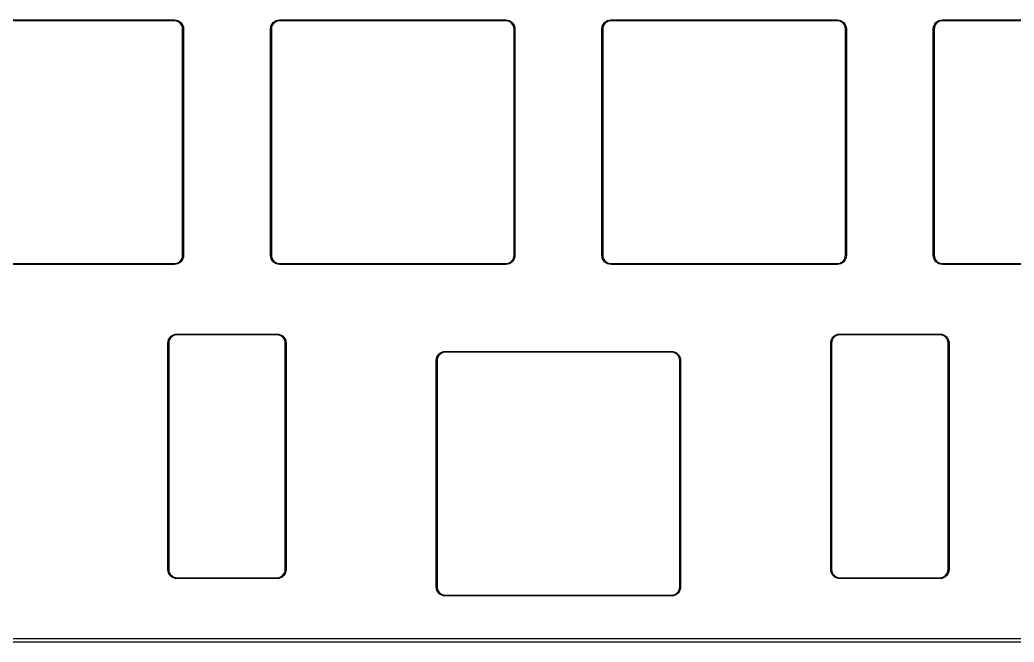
# Model space of a CAD drawing. Extents: x 13 to 256, y -97 to -9.
# Drawn here: x 72.2 to 129.4, y -91.4 to -55.7 of the extents above; entities that cross this region are included whole.
import ezdxf

# ---------------------------------------------------------------- set-up
doc = ezdxf.new("R2010")
doc.units = 0
doc.layers.add('BLACK', color=7, linetype='CONTINUOUS')

msp = doc.modelspace()

# ---------------------------------------------------------------- linework, layer by layer
at = {"layer": 'BLACK', "linetype": 'CONTINUOUS'}
for p, q in [((68.1066, -55.6773), (81.109, -55.6773)), ((81.1066, -55.7273), (68.1079, -55.7273)), ((81.2, -55.7365), (81.1066, -55.7273)), ((81.109, -55.6773), (81.1102, -55.6774)), ((81.1102, -55.6774), (81.1102, -55.6774)), ((81.1102, -55.6774), (81.2074, -55.6869)), ((81.2888, -55.7633), (81.2, -55.7365)), ((81.2074, -55.6869), (81.2077, -55.687)), ((81.2077, -55.687), (81.2099, -55.6875)), ((81.2099, -55.6875), (81.2121, -55.6879)), ((81.2121, -55.6879), (81.3056, -55.7161)), ((81.3706, -55.8068), (81.2888, -55.7633)), ((81.3056, -55.7161), (81.3059, -55.7162)), ((81.3059, -55.7162), (81.308, -55.7171)), ((81.308, -55.7171), (81.3101, -55.718)), ((81.3101, -55.718), (81.3962, -55.7638)), ((81.4424, -55.8653), (81.3706, -55.8068)), ((81.3962, -55.7638), (81.3965, -55.7639)), ((81.3965, -55.7639), (81.3984, -55.7652)), ((81.3984, -55.7652), (81.4003, -55.7665)), ((81.4003, -55.7665), (81.4759, -55.8281)), ((81.5015, -55.9368), (81.4424, -55.8653)), ((81.4759, -55.8281), (81.4762, -55.8284)), ((81.4762, -55.8284), (81.4778, -55.83)), ((81.4778, -55.83), (81.4794, -55.8316)), ((81.4794, -55.8316), (81.5416, -55.9068)), ((81.5456, -56.0183), (81.5015, -55.9368)), ((81.5416, -55.9068), (81.5418, -55.907)), ((81.5418, -55.907), (81.5431, -55.909)), ((81.5431, -55.909), (81.5443, -55.9108)), ((81.5443, -55.9108), (81.5907, -55.9967)), ((81.5907, -55.9967), (81.5909, -55.997)), ((81.5909, -55.997), (81.5917, -55.9991)), ((81.5917, -55.9991), (81.5926, -56.0011)), ((81.5926, -56.0011), (81.6215, -56.0944)), ((86.6705, -56.0042), (86.6714, -56.0021)), ((86.6714, -56.0021), (86.6723, -56)), ((86.6723, -56), (86.7181, -55.9139)), ((86.7611, -55.9395), (86.7176, -56.0213)), ((86.7181, -55.9139), (86.7182, -55.9136)), ((86.7182, -55.9136), (86.7195, -55.9117)), ((86.7195, -55.9117), (86.7208, -55.9098)), ((86.7208, -55.9098), (86.7824, -55.8342)), ((86.8196, -55.8677), (86.7611, -55.9395)), ((86.7824, -55.8342), (86.7827, -55.8339)), ((86.7827, -55.8339), (86.7843, -55.8323)), ((86.7843, -55.8323), (86.7859, -55.8307)), ((86.7859, -55.8307), (86.8611, -55.7685)), ((86.8911, -55.8086), (86.8196, -55.8677)), ((86.8611, -55.7685), (86.8613, -55.7683)), ((86.8613, -55.7683), (86.8633, -55.767)), ((86.8633, -55.767), (86.8651, -55.7658)), ((86.8651, -55.7658), (86.951, -55.7194)), ((86.9726, -55.7645), (86.8911, -55.8086)), ((86.951, -55.7194), (86.9513, -55.7192)), ((86.9513, -55.7192), (86.9534, -55.7184)), ((86.9534, -55.7184), (86.9554, -55.7175)), ((86.9554, -55.7175), (87.0487, -55.6886)), ((87.0611, -55.7371), (86.9726, -55.7645)), ((87.0487, -55.6886), (87.049, -55.6885)), ((87.049, -55.6885), (87.0512, -55.6881)), ((87.0512, -55.6881), (87.0534, -55.6876)), ((87.0534, -55.6876), (87.1505, -55.6774)), ((87.1545, -55.7273), (87.0611, -55.7371)), ((87.1505, -55.6774), (87.1508, -55.6774)), ((87.1508, -55.6774), (87.1519, -55.6774)), ((87.1519, -55.6774), (87.153, -55.6773)), ((87.153, -55.6773), (87.1553, -55.6773)), ((87.1567, -55.7273), (87.1545, -55.7273)), ((87.1553, -55.6773), (87.1554, -55.6773)), ((87.1554, -55.6773), (100.158, -55.6773)), ((100.155, -55.7273), (87.1567, -55.7273)), ((100.249, -55.7365), (100.155, -55.7273)), ((100.158, -55.6773), (100.159, -55.6774)), ((100.159, -55.6774), (100.159, -55.6774)), ((100.159, -55.6774), (100.256, -55.6869)), ((100.338, -55.7633), (100.249, -55.7365)), ((100.256, -55.6869), (100.257, -55.687)), ((100.257, -55.687), (100.259, -55.6875)), ((100.259, -55.6875), (100.261, -55.6879)), ((100.261, -55.6879), (100.354, -55.7161)), ((100.419, -55.8068), (100.338, -55.7633)), ((100.354, -55.7161), (100.355, -55.7162)), ((100.355, -55.7162), (100.357, -55.7171)), ((100.357, -55.7171), (100.359, -55.718)), ((100.359, -55.718), (100.445, -55.7638)), ((100.491, -55.8653), (100.419, -55.8068)), ((100.445, -55.7638), (100.445, -55.7639)), ((100.445, -55.7639), (100.447, -55.7652)), ((100.447, -55.7652), (100.449, -55.7665)), ((100.449, -55.7665), (100.525, -55.8281)), ((100.55, -55.9368), (100.491, -55.8653)), ((100.525, -55.8281), (100.525, -55.8284)), ((100.525, -55.8284), (100.527, -55.83)), ((100.527, -55.83), (100.528, -55.8316)), ((100.528, -55.8316), (100.59, -55.9068)), ((100.594, -56.0183), (100.55, -55.9368)), ((100.59, -55.9068), (100.591, -55.907)), ((100.591, -55.907), (100.592, -55.909)), ((100.592, -55.909), (100.593, -55.9108)), ((100.593, -55.9108), (100.64, -55.9967)), ((100.64, -55.9967), (100.64, -55.997)), ((100.64, -55.997), (100.641, -55.9991)), ((100.641, -55.9991), (100.641, -56.0011)), ((100.641, -56.0011), (100.67, -56.0944)), ((105.719, -56.0042), (105.72, -56.0021)), ((105.72, -56.0021), (105.721, -56)), ((105.721, -56), (105.767, -55.9139)), ((105.81, -55.9395), (105.766, -56.0213)), ((105.767, -55.9136), (105.768, -55.9117)), ((105.767, -55.9139), (105.767, -55.9136)), ((105.768, -55.9117), (105.77, -55.9098)), ((105.77, -55.9098), (105.831, -55.8342)), ((105.868, -55.8677), (105.81, -55.9395)), ((105.831, -55.8339), (105.833, -55.8323)), ((105.831, -55.8342), (105.831, -55.8339)), ((105.833, -55.8323), (105.835, -55.8307)), ((105.835, -55.8307), (105.91, -55.7685)), ((105.94, -55.8086), (105.868, -55.8677)), ((105.91, -55.7683), (105.912, -55.767)), ((105.91, -55.7685), (105.91, -55.7683)), ((105.912, -55.767), (105.914, -55.7658)), ((105.914, -55.7658), (106, -55.7194)), ((106.021, -55.7645), (105.94, -55.8086)), ((106, -55.7192), (106.002, -55.7184)), ((106, -55.7194), (106, -55.7192)), ((106.002, -55.7184), (106.004, -55.7175)), ((106.004, -55.7175), (106.097, -55.6886)), ((106.11, -55.7371), (106.021, -55.7645)), ((106.097, -55.6886), (106.098, -55.6885)), ((106.098, -55.6885), (106.1, -55.6881)), ((106.1, -55.6881), (106.102, -55.6876)), ((106.102, -55.6876), (106.199, -55.6774)), ((106.203, -55.7273), (106.11, -55.7371)), ((106.199, -55.6774), (106.2, -55.6774)), ((106.2, -55.6774), (106.201, -55.6774)), ((106.201, -55.6774), (106.202, -55.6773)), ((106.202, -55.6773), (106.204, -55.6773)), ((106.205, -55.7273), (106.203, -55.7273)), ((106.204, -55.6773), (106.204, -55.6773)), ((106.204, -55.6773), (119.207, -55.6773)), ((119.204, -55.7273), (106.205, -55.7273)), ((119.298, -55.7365), (119.204, -55.7273)), ((119.207, -55.6773), (119.208, -55.6774)), ((119.208, -55.6774), (119.208, -55.6774)), ((119.208, -55.6774), (119.305, -55.6869)), ((119.386, -55.7633), (119.298, -55.7365)), ((119.305, -55.6869), (119.305, -55.687)), ((119.305, -55.687), (119.308, -55.6875)), ((119.308, -55.6875), (119.31, -55.6879)), ((119.31, -55.6879), (119.403, -55.7161)), ((119.468, -55.8068), (119.386, -55.7633)), ((119.403, -55.7161), (119.403, -55.7162)), ((119.403, -55.7162), (119.406, -55.7171)), ((119.406, -55.7171), (119.408, -55.718)), ((119.408, -55.718), (119.494, -55.7638)), ((119.54, -55.8653), (119.468, -55.8068)), ((119.494, -55.7638), (119.494, -55.7639)), ((119.494, -55.7639), (119.496, -55.7652)), ((119.496, -55.7652), (119.498, -55.7665)), ((119.498, -55.7665), (119.574, -55.8281)), ((119.599, -55.9368), (119.54, -55.8653)), ((119.574, -55.8281), (119.574, -55.8284)), ((119.574, -55.8284), (119.575, -55.83)), ((119.575, -55.83), (119.577, -55.8316)), ((119.577, -55.8316), (119.639, -55.9068)), ((119.643, -56.0183), (119.599, -55.9368)), ((119.639, -55.9068), (119.639, -55.907)), ((119.639, -55.907), (119.641, -55.909)), ((119.641, -55.909), (119.642, -55.9108)), ((119.642, -55.9108), (119.688, -55.9967)), ((119.688, -55.9967), (119.688, -55.997)), ((119.688, -55.997), (119.689, -55.9991)), ((119.689, -55.9991), (119.69, -56.0011)), ((119.69, -56.0011), (119.719, -56.0944)), ((124.768, -56.0042), (124.769, -56.0021)), ((124.769, -56.0021), (124.77, -56)), ((124.77, -56), (124.816, -55.9139)), ((124.859, -55.9395), (124.815, -56.0213)), ((124.816, -55.9136), (124.817, -55.9117)), ((124.816, -55.9139), (124.816, -55.9136)), ((124.817, -55.9117), (124.818, -55.9098)), ((124.818, -55.9098), (124.88, -55.8342)), ((124.917, -55.8677), (124.859, -55.9395)), ((124.88, -55.8339), (124.882, -55.8323)), ((124.88, -55.8342), (124.88, -55.8339)), ((124.882, -55.8323), (124.883, -55.8307)), ((124.883, -55.8307), (124.959, -55.7685)), ((124.989, -55.8086), (124.917, -55.8677)), ((124.959, -55.7683), (124.961, -55.767)), ((124.959, -55.7685), (124.959, -55.7683)), ((124.961, -55.767), (124.963, -55.7658)), ((124.963, -55.7658), (125.049, -55.7194)), ((125.07, -55.7645), (124.989, -55.8086)), ((125.049, -55.7192), (125.051, -55.7184)), ((125.049, -55.7194), (125.049, -55.7192)), ((125.051, -55.7184), (125.053, -55.7175)), ((125.053, -55.7175), (125.146, -55.6886)), ((125.159, -55.7371), (125.07, -55.7645)), ((125.146, -55.6886), (125.147, -55.6885)), ((125.147, -55.6885), (125.149, -55.6881)), ((125.149, -55.6881), (125.151, -55.6876)), ((125.151, -55.6876), (125.248, -55.6774)), ((125.252, -55.7273), (125.159, -55.7371)), ((125.248, -55.6774), (125.248, -55.6774)), ((125.248, -55.6774), (125.25, -55.6774)), ((125.25, -55.6774), (125.251, -55.6773)), ((125.251, -55.6773), (125.253, -55.6773)), ((125.254, -55.7273), (125.252, -55.7273)), ((125.253, -55.6773), (125.253, -55.6773)), ((125.253, -55.6773), (138.255, -55.6773)), ((138.253, -55.7273), (125.254, -55.7273)), ((81.573, -56.1068), (81.5456, -56.0183)), ((81.5828, -56.2002), (81.573, -56.1068)), ((81.5828, -56.2024), (81.5828, -56.2002)), ((81.5828, -69.2011), (81.5828, -56.2024)), ((81.5828, -56.2024), (81.5828, -56.2024)), ((81.6215, -56.0944), (81.6216, -56.0947)), ((81.6216, -56.0947), (81.622, -56.0969)), ((81.622, -56.0969), (81.6225, -56.0991)), ((81.6225, -56.0991), (81.6327, -56.1962)), ((81.6327, -56.1962), (81.6327, -56.1965)), ((81.6327, -56.1965), (81.6327, -56.1976)), ((81.6327, -56.1976), (81.6328, -56.1987)), ((81.6328, -56.1987), (81.6328, -56.201)), ((81.6328, -56.201), (81.6328, -56.2011)), ((81.6328, -56.2011), (81.6328, -69.2035)), ((86.6316, -56.2011), (86.6317, -56.1999)), ((86.6316, -69.202), (86.6316, -56.2011)), ((86.6317, -56.1999), (86.6412, -56.1027)), ((86.6317, -56.1999), (86.6317, -56.1999)), ((86.6412, -56.1027), (86.6413, -56.1024)), ((86.6413, -56.1024), (86.6418, -56.1001)), ((86.6418, -56.1001), (86.6422, -56.098)), ((86.6422, -56.098), (86.6704, -56.0045)), ((86.6704, -56.0045), (86.6705, -56.0042)), ((86.6908, -56.1101), (86.6816, -56.2035)), ((86.6816, -56.2035), (86.6816, -69.2022)), ((86.7176, -56.0213), (86.6908, -56.1101)), ((100.622, -56.1068), (100.594, -56.0183)), ((100.632, -56.2002), (100.622, -56.1068)), ((100.632, -56.2024), (100.632, -56.2002)), ((100.632, -69.2011), (100.632, -56.2024)), ((100.632, -56.2024), (100.632, -56.2024)), ((100.67, -56.0944), (100.67, -56.0947)), ((100.67, -56.0947), (100.671, -56.0969)), ((100.671, -56.0969), (100.671, -56.0991)), ((100.671, -56.0991), (100.681, -56.1962)), ((100.681, -56.1962), (100.681, -56.1965)), ((100.681, -56.1965), (100.681, -56.1976)), ((100.681, -56.1976), (100.682, -56.1987)), ((100.682, -56.1987), (100.682, -56.201)), ((100.682, -56.201), (100.682, -56.2011)), ((100.682, -56.2011), (100.682, -69.2035)), ((105.68, -56.2011), (105.681, -56.1999)), ((105.68, -69.202), (105.68, -56.2011)), ((105.681, -56.1999), (105.69, -56.1027)), ((105.681, -56.1999), (105.681, -56.1999)), ((105.69, -56.1024), (105.691, -56.1001)), ((105.69, -56.1027), (105.69, -56.1024)), ((105.691, -56.098), (105.719, -56.0045)), ((105.691, -56.1001), (105.691, -56.098)), ((105.719, -56.0045), (105.719, -56.0042)), ((105.74, -56.1101), (105.73, -56.2035)), ((105.73, -56.2035), (105.73, -69.2022)), ((105.766, -56.0213), (105.74, -56.1101)), ((119.671, -56.1068), (119.643, -56.0183)), ((119.68, -56.2002), (119.671, -56.1068)), ((119.68, -56.2024), (119.68, -56.2002)), ((119.68, -69.2011), (119.68, -56.2024)), ((119.68, -56.2024), (119.68, -56.2024)), ((119.719, -56.0944), (119.719, -56.0947)), ((119.719, -56.0947), (119.72, -56.0969)), ((119.72, -56.0969), (119.72, -56.0991)), ((119.72, -56.0991), (119.73, -56.1962)), ((119.73, -56.1962), (119.73, -56.1965)), ((119.73, -56.1965), (119.73, -56.1976)), ((119.73, -56.1976), (119.73, -56.1987)), ((119.73, -56.1987), (119.73, -56.201)), ((119.73, -56.201), (119.73, -56.2011)), ((119.73, -56.2011), (119.73, -69.2035)), ((124.729, -56.1999), (124.739, -56.1027)), ((124.729, -56.2011), (124.729, -56.1999)), ((124.729, -56.1999), (124.729, -56.1999)), ((124.729, -69.202), (124.729, -56.2011)), ((124.739, -56.1001), (124.74, -56.098)), ((124.739, -56.1024), (124.739, -56.1001)), ((124.739, -56.1027), (124.739, -56.1024)), ((124.74, -56.098), (124.768, -56.0045)), ((124.768, -56.0045), (124.768, -56.0042)), ((124.788, -56.1101), (124.779, -56.2035)), ((124.779, -56.2035), (124.779, -69.2022)), ((124.815, -56.0213), (124.788, -56.1101)), ((68.109, -69.6773), (81.1077, -69.6773)), ((81.1077, -69.6773), (81.1099, -69.6773)), ((81.1099, -69.6773), (81.2033, -69.6675)), ((81.211, -69.717), (81.1139, -69.7272)), ((81.2033, -69.6675), (81.2918, -69.6401)), ((81.2132, -69.7165), (81.211, -69.717)), ((81.2154, -69.7161), (81.2132, -69.7165)), ((81.2157, -69.716), (81.2154, -69.7161)), ((81.309, -69.6871), (81.2157, -69.716)), ((81.2918, -69.6401), (81.3733, -69.596)), ((81.311, -69.6862), (81.309, -69.6871)), ((81.3131, -69.6854), (81.311, -69.6862)), ((81.3134, -69.6852), (81.3131, -69.6854)), ((81.3993, -69.6388), (81.3134, -69.6852)), ((81.3733, -69.596), (81.4448, -69.5369)), ((81.4012, -69.6376), (81.3993, -69.6388)), ((81.4031, -69.6363), (81.4012, -69.6376)), ((81.4033, -69.6361), (81.4031, -69.6363)), ((81.4785, -69.5739), (81.4033, -69.6361)), ((81.4448, -69.5369), (81.5033, -69.4651)), ((81.4801, -69.5723), (81.4785, -69.5739)), ((81.4817, -69.5707), (81.4801, -69.5723)), ((81.482, -69.5704), (81.4817, -69.5707)), ((81.5436, -69.4948), (81.482, -69.5704)), ((81.482, -69.5704), (81.482, -69.5704)), ((81.482, -69.5704), (81.482, -69.5704)), ((81.5033, -69.4651), (81.5468, -69.3833)), ((81.5449, -69.4929), (81.5436, -69.4948)), ((81.5462, -69.491), (81.5449, -69.4929)), ((81.5463, -69.4907), (81.5462, -69.491)), ((81.5921, -69.4046), (81.5463, -69.4907)), ((81.5468, -69.3833), (81.5736, -69.2945)), ((81.5736, -69.2945), (81.5828, -69.2011)), ((81.593, -69.4025), (81.5921, -69.4046)), ((81.5939, -69.4004), (81.593, -69.4025)), ((81.594, -69.4001), (81.5939, -69.4004)), ((81.6222, -69.3066), (81.594, -69.4001)), ((81.6226, -69.3044), (81.6222, -69.3066)), ((81.6231, -69.3022), (81.6226, -69.3044)), ((81.6232, -69.3019), (81.6231, -69.3022)), ((81.6327, -69.2047), (81.6232, -69.3019)), ((81.6328, -69.2035), (81.6327, -69.2047)), ((81.6327, -69.2047), (81.6327, -69.2047)), ((86.6316, -69.2024), (86.6316, -69.202)), ((86.6316, -69.2027), (86.6316, -69.2024)), ((86.6316, -69.2035), (86.6316, -69.2027)), ((86.6316, -69.2059), (86.6316, -69.2035)), ((86.6316, -69.2035), (86.6316, -69.2035)), ((86.6317, -69.207), (86.6316, -69.2059)), ((86.6317, -69.2081), (86.6317, -69.207)), ((86.6317, -69.2084), (86.6317, -69.2081)), ((86.6419, -69.3055), (86.6317, -69.2084)), ((86.6424, -69.3077), (86.6419, -69.3055)), ((86.6428, -69.3099), (86.6424, -69.3077)), ((86.6429, -69.3102), (86.6428, -69.3099)), ((86.6718, -69.4035), (86.6429, -69.3102)), ((86.6727, -69.4055), (86.6718, -69.4035)), ((86.6735, -69.4076), (86.6727, -69.4055)), ((86.6737, -69.4079), (86.6735, -69.4076)), ((86.7201, -69.4938), (86.6737, -69.4079)), ((86.6816, -69.2022), (86.6816, -69.2044)), ((86.6816, -69.2044), (86.6914, -69.2978)), ((86.6914, -69.2978), (86.7188, -69.3863)), ((86.7188, -69.3863), (86.7629, -69.4678)), ((86.7213, -69.4957), (86.7201, -69.4938)), ((86.7226, -69.4976), (86.7213, -69.4957)), ((86.7228, -69.4978), (86.7226, -69.4976)), ((86.785, -69.573), (86.7228, -69.4978)), ((86.7629, -69.4678), (86.822, -69.5393)), ((86.7866, -69.5746), (86.785, -69.573)), ((86.7882, -69.5762), (86.7866, -69.5746)), ((86.7885, -69.5765), (86.7882, -69.5762)), ((86.8641, -69.6381), (86.7885, -69.5765)), ((86.7885, -69.5765), (86.7885, -69.5765)), ((86.7885, -69.5765), (86.7885, -69.5765)), ((86.822, -69.5393), (86.8938, -69.5978)), ((86.866, -69.6394), (86.8641, -69.6381)), ((86.8679, -69.6407), (86.866, -69.6394)), ((86.8682, -69.6408), (86.8679, -69.6407)), ((86.9543, -69.6866), (86.8682, -69.6408)), ((86.8938, -69.5978), (86.9756, -69.6413)), ((86.9564, -69.6875), (86.9543, -69.6866)), ((86.9585, -69.6884), (86.9564, -69.6875)), ((86.9588, -69.6885), (86.9585, -69.6884)), ((87.0523, -69.7167), (86.9588, -69.6885)), ((86.9756, -69.6413), (87.0644, -69.6681)), ((87.0545, -69.7171), (87.0523, -69.7167)), ((87.0567, -69.7176), (87.0545, -69.7171)), ((87.057, -69.7177), (87.0567, -69.7176)), ((87.1542, -69.7272), (87.057, -69.7177)), ((87.057, -69.7177), (87.057, -69.7177)), ((87.0644, -69.6681), (87.1578, -69.6773)), ((87.1578, -69.6773), (100.157, -69.6773)), ((100.157, -69.6773), (100.159, -69.6773)), ((100.159, -69.6773), (100.252, -69.6675)), ((100.26, -69.717), (100.163, -69.7272)), ((100.252, -69.6675), (100.341, -69.6401)), ((100.262, -69.7165), (100.26, -69.717)), ((100.264, -69.7161), (100.262, -69.7165)), ((100.265, -69.716), (100.264, -69.7161)), ((100.358, -69.6871), (100.265, -69.716)), ((100.341, -69.6401), (100.422, -69.596)), ((100.36, -69.6862), (100.358, -69.6871)), ((100.362, -69.6854), (100.36, -69.6862)), ((100.448, -69.6388), (100.362, -69.6852)), ((100.362, -69.6852), (100.362, -69.6854)), ((100.422, -69.596), (100.494, -69.5369)), ((100.45, -69.6376), (100.448, -69.6388)), ((100.452, -69.6363), (100.45, -69.6376)), ((100.527, -69.5739), (100.452, -69.6361)), ((100.452, -69.6361), (100.452, -69.6363)), ((100.494, -69.5369), (100.552, -69.4651)), ((100.529, -69.5723), (100.527, -69.5739)), ((100.531, -69.5707), (100.529, -69.5723)), ((100.592, -69.4948), (100.531, -69.5704)), ((100.531, -69.5704), (100.531, -69.5704)), ((100.531, -69.5704), (100.531, -69.5704)), ((100.531, -69.5704), (100.531, -69.5707)), ((100.552, -69.4651), (100.596, -69.3833)), ((100.594, -69.4929), (100.592, -69.4948)), ((100.595, -69.491), (100.594, -69.4929)), ((100.641, -69.4046), (100.595, -69.4907)), ((100.595, -69.4907), (100.595, -69.491)), ((100.596, -69.3833), (100.622, -69.2945)), ((100.622, -69.2945), (100.632, -69.2011)), ((100.642, -69.4025), (100.641, -69.4046)), ((100.643, -69.4004), (100.642, -69.4025)), ((100.671, -69.3066), (100.643, -69.4001)), ((100.643, -69.4001), (100.643, -69.4004)), ((100.672, -69.3022), (100.671, -69.3044)), ((100.671, -69.3044), (100.671, -69.3066)), ((100.681, -69.2047), (100.672, -69.3019)), ((100.672, -69.3019), (100.672, -69.3022)), ((100.682, -69.2035), (100.681, -69.2047)), ((100.681, -69.2047), (100.681, -69.2047)), ((105.68, -69.2024), (105.68, -69.202)), ((105.68, -69.2027), (105.68, -69.2024)), ((105.68, -69.2035), (105.68, -69.2027)), ((105.68, -69.2059), (105.68, -69.2035)), ((105.68, -69.2035), (105.68, -69.2035)), ((105.681, -69.207), (105.68, -69.2059)), ((105.681, -69.2081), (105.681, -69.207)), ((105.681, -69.2084), (105.681, -69.2081)), ((105.691, -69.3055), (105.681, -69.2084)), ((105.691, -69.3077), (105.691, -69.3055)), ((105.692, -69.3099), (105.691, -69.3077)), ((105.692, -69.3102), (105.692, -69.3099)), ((105.721, -69.4035), (105.692, -69.3102)), ((105.721, -69.4055), (105.721, -69.4035)), ((105.722, -69.4076), (105.721, -69.4055)), ((105.722, -69.4079), (105.722, -69.4076)), ((105.769, -69.4938), (105.722, -69.4079)), ((105.73, -69.2022), (105.73, -69.2044)), ((105.73, -69.2044), (105.74, -69.2978)), ((105.74, -69.2978), (105.768, -69.3863)), ((105.768, -69.3863), (105.812, -69.4678)), ((105.77, -69.4957), (105.769, -69.4938)), ((105.771, -69.4976), (105.77, -69.4957)), ((105.772, -69.4978), (105.771, -69.4976)), ((105.834, -69.573), (105.772, -69.4978)), ((105.812, -69.4678), (105.871, -69.5393)), ((105.835, -69.5746), (105.834, -69.573)), ((105.837, -69.5762), (105.835, -69.5746)), ((105.837, -69.5765), (105.837, -69.5762)), ((105.913, -69.6381), (105.837, -69.5765)), ((105.837, -69.5765), (105.837, -69.5765)), ((105.837, -69.5765), (105.837, -69.5765)), ((105.871, -69.5393), (105.943, -69.5978)), ((105.915, -69.6394), (105.913, -69.6381)), ((105.917, -69.6407), (105.915, -69.6394)), ((105.917, -69.6408), (105.917, -69.6407)), ((106.003, -69.6866), (105.917, -69.6408)), ((105.943, -69.5978), (106.024, -69.6413)), ((106.005, -69.6875), (106.003, -69.6866)), ((106.007, -69.6884), (106.005, -69.6875)), ((106.008, -69.6885), (106.007, -69.6884)), ((106.101, -69.7167), (106.008, -69.6885)), ((106.024, -69.6413), (106.113, -69.6681)), ((106.103, -69.7171), (106.101, -69.7167)), ((106.105, -69.7176), (106.103, -69.7171)), ((106.106, -69.7177), (106.105, -69.7176)), ((106.203, -69.7272), (106.106, -69.7177)), ((106.106, -69.7177), (106.106, -69.7177)), ((106.113, -69.6681), (106.207, -69.6773)), ((106.207, -69.6773), (119.205, -69.6773)), ((119.205, -69.6773), (119.208, -69.6773)), ((119.208, -69.6773), (119.301, -69.6675)), ((119.309, -69.717), (119.212, -69.7272)), ((119.301, -69.6675), (119.389, -69.6401)), ((119.311, -69.7165), (119.309, -69.717)), ((119.313, -69.7161), (119.311, -69.7165)), ((119.407, -69.6871), (119.313, -69.716)), ((119.313, -69.716), (119.313, -69.7161)), ((119.389, -69.6401), (119.471, -69.596)), ((119.409, -69.6862), (119.407, -69.6871)), ((119.411, -69.6854), (119.409, -69.6862)), ((119.497, -69.6388), (119.411, -69.6852)), ((119.411, -69.6852), (119.411, -69.6854)), ((119.471, -69.596), (119.542, -69.5369)), ((119.499, -69.6376), (119.497, -69.6388)), ((119.501, -69.6363), (119.499, -69.6376)), ((119.576, -69.5739), (119.501, -69.6361)), ((119.501, -69.6361), (119.501, -69.6363)), ((119.542, -69.5369), (119.601, -69.4651)), ((119.578, -69.5723), (119.576, -69.5739)), ((119.579, -69.5707), (119.578, -69.5723)), ((119.58, -69.5704), (119.579, -69.5707)), ((119.641, -69.4948), (119.58, -69.5704)), ((119.58, -69.5704), (119.58, -69.5704)), ((119.58, -69.5704), (119.58, -69.5704)), ((119.601, -69.4651), (119.644, -69.3833)), ((119.642, -69.4929), (119.641, -69.4948)), ((119.644, -69.491), (119.642, -69.4929)), ((119.644, -69.3833), (119.671, -69.2945)), ((119.69, -69.4046), (119.644, -69.4907)), ((119.644, -69.4907), (119.644, -69.491)), ((119.671, -69.2945), (119.68, -69.2011)), ((119.691, -69.4025), (119.69, -69.4046)), ((119.692, -69.4004), (119.691, -69.4025)), ((119.72, -69.3066), (119.692, -69.4001)), ((119.692, -69.4001), (119.692, -69.4004)), ((119.721, -69.3022), (119.72, -69.3044)), ((119.72, -69.3044), (119.72, -69.3066)), ((119.73, -69.2047), (119.721, -69.3019)), ((119.721, -69.3019), (119.721, -69.3022)), ((119.73, -69.2035), (119.73, -69.2047)), ((119.73, -69.2047), (119.73, -69.2047)), ((124.729, -69.2024), (124.729, -69.202)), ((124.729, -69.2027), (124.729, -69.2024)), ((124.729, -69.2035), (124.729, -69.2027)), ((124.729, -69.2059), (124.729, -69.2035)), ((124.729, -69.2035), (124.729, -69.2035)), ((124.729, -69.207), (124.729, -69.2059)), ((124.729, -69.2081), (124.729, -69.207)), ((124.729, -69.2084), (124.729, -69.2081)), ((124.74, -69.3055), (124.729, -69.2084)), ((124.74, -69.3077), (124.74, -69.3055)), ((124.74, -69.3099), (124.74, -69.3077)), ((124.741, -69.3102), (124.74, -69.3099)), ((124.769, -69.4035), (124.741, -69.3102)), ((124.77, -69.4055), (124.769, -69.4035)), ((124.771, -69.4076), (124.77, -69.4055)), ((124.771, -69.4079), (124.771, -69.4076)), ((124.818, -69.4938), (124.771, -69.4079)), ((124.779, -69.2022), (124.779, -69.2044)), ((124.779, -69.2044), (124.789, -69.2978)), ((124.789, -69.2978), (124.816, -69.3863)), ((124.816, -69.3863), (124.861, -69.4678)), ((124.819, -69.4957), (124.818, -69.4938)), ((124.82, -69.4976), (124.819, -69.4957)), ((124.82, -69.4978), (124.82, -69.4976)), ((124.883, -69.573), (124.82, -69.4978)), ((124.861, -69.4678), (124.92, -69.5393)), ((124.884, -69.5746), (124.883, -69.573)), ((124.886, -69.5762), (124.884, -69.5746)), ((124.886, -69.5765), (124.886, -69.5762)), ((124.962, -69.6381), (124.886, -69.5765)), ((124.886, -69.5765), (124.886, -69.5765)), ((124.886, -69.5765), (124.886, -69.5765)), ((124.92, -69.5393), (124.991, -69.5978)), ((124.964, -69.6394), (124.962, -69.6381)), ((124.965, -69.6407), (124.964, -69.6394)), ((124.966, -69.6408), (124.965, -69.6407)), ((125.052, -69.6866), (124.966, -69.6408)), ((124.991, -69.5978), (125.073, -69.6413)), ((125.054, -69.6875), (125.052, -69.6866)), ((125.056, -69.6884), (125.054, -69.6875)), ((125.056, -69.6885), (125.056, -69.6884)), ((125.15, -69.7167), (125.056, -69.6885)), ((125.073, -69.6413), (125.162, -69.6681)), ((125.152, -69.7171), (125.15, -69.7167)), ((125.154, -69.7176), (125.152, -69.7171)), ((125.155, -69.7177), (125.154, -69.7176)), ((125.252, -69.7272), (125.155, -69.7177)), ((125.155, -69.7177), (125.155, -69.7177)), ((125.162, -69.6681), (125.255, -69.6773)), ((125.255, -69.6773), (138.254, -69.6773)), ((81.109, -69.7273), (68.1066, -69.7273)), ((81.1091, -69.7273), (81.109, -69.7273)), ((81.1114, -69.7273), (81.1091, -69.7273)), ((81.1125, -69.7272), (81.1114, -69.7273)), ((81.1136, -69.7272), (81.1125, -69.7272)), ((81.1139, -69.7272), (81.1136, -69.7272)), ((87.1542, -69.7272), (87.1542, -69.7272)), ((87.1554, -69.7273), (87.1542, -69.7272)), ((100.158, -69.7273), (87.1554, -69.7273)), ((100.16, -69.7273), (100.158, -69.7273)), ((100.158, -69.7273), (100.158, -69.7273)), ((100.161, -69.7272), (100.16, -69.7273)), ((100.162, -69.7272), (100.161, -69.7272)), ((100.163, -69.7272), (100.162, -69.7272)), ((106.203, -69.7272), (106.203, -69.7272)), ((106.204, -69.7273), (106.203, -69.7272)), ((119.207, -69.7273), (106.204, -69.7273)), ((119.209, -69.7273), (119.207, -69.7273)), ((119.207, -69.7273), (119.207, -69.7273)), ((119.21, -69.7272), (119.209, -69.7273)), ((119.211, -69.7272), (119.21, -69.7272)), ((119.212, -69.7272), (119.211, -69.7272)), ((125.252, -69.7272), (125.252, -69.7272)), ((125.253, -69.7273), (125.252, -69.7272)), ((138.255, -69.7273), (125.253, -69.7273)), ((80.731, -74.2499), (80.7311, -74.2487)), ((80.731, -87.2523), (80.731, -74.2499)), ((80.7311, -74.2487), (80.7406, -74.1515)), ((80.7311, -74.2487), (80.7311, -74.2487)), ((80.7406, -74.1515), (80.7407, -74.1512)), ((80.7407, -74.1512), (80.7412, -74.1489)), ((80.7412, -74.1489), (80.7416, -74.1468)), ((80.7416, -74.1468), (80.7698, -74.0533)), ((80.7698, -74.0533), (80.7699, -74.053)), ((80.7699, -74.053), (80.7708, -74.0509)), ((80.7708, -74.0509), (80.7717, -74.0488)), ((80.7717, -74.0488), (80.8175, -73.9627)), ((80.7902, -74.1589), (80.781, -74.2523)), ((80.781, -74.2523), (80.781, -87.251)), ((80.817, -74.0701), (80.7902, -74.1589)), ((80.8605, -73.9883), (80.817, -74.0701)), ((80.8175, -73.9627), (80.8176, -73.9624)), ((80.8176, -73.9624), (80.8189, -73.9605)), ((80.8189, -73.9605), (80.8202, -73.9586)), ((80.8202, -73.9586), (80.8818, -73.883)), ((80.919, -73.9165), (80.8605, -73.9883)), ((80.8818, -73.883), (80.8821, -73.8827)), ((80.8821, -73.8827), (80.8837, -73.8811)), ((80.8837, -73.8811), (80.8853, -73.8795)), ((80.8853, -73.8795), (80.9605, -73.8173)), ((80.9905, -73.8574), (80.919, -73.9165)), ((80.9605, -73.8173), (80.9607, -73.8171)), ((80.9607, -73.8171), (80.9627, -73.8158)), ((80.9627, -73.8158), (80.9645, -73.8146)), ((80.9645, -73.8146), (81.0504, -73.7682)), ((81.072, -73.8133), (80.9905, -73.8574)), ((81.0504, -73.7682), (81.0507, -73.768)), ((81.0507, -73.768), (81.0528, -73.7672)), ((81.0528, -73.7672), (81.0548, -73.7663)), ((81.0548, -73.7663), (81.1481, -73.7374)), ((81.1605, -73.7859), (81.072, -73.8133)), ((81.1481, -73.7374), (81.1484, -73.7373)), ((81.1484, -73.7373), (81.1506, -73.7369)), ((81.1506, -73.7369), (81.1528, -73.7364)), ((81.1528, -73.7364), (81.2499, -73.7262)), ((81.2539, -73.7761), (81.1605, -73.7859)), ((81.2499, -73.7262), (81.2502, -73.7262)), ((81.2502, -73.7262), (81.2513, -73.7262)), ((81.2513, -73.7262), (81.2524, -73.7261)), ((81.2524, -73.7261), (81.2547, -73.7261)), ((81.2561, -73.7761), (81.2539, -73.7761)), ((81.2547, -73.7261), (81.2548, -73.7261)), ((81.2548, -73.7261), (87.0072, -73.7261)), ((87.0048, -73.7761), (81.2561, -73.7761)), ((87.0982, -73.7853), (87.0048, -73.7761)), ((87.0072, -73.7261), (87.0084, -73.7262)), ((87.0084, -73.7262), (87.0084, -73.7262)), ((87.0084, -73.7262), (87.1056, -73.7357)), ((87.187, -73.8121), (87.0982, -73.7853)), ((87.1056, -73.7357), (87.1059, -73.7358)), ((87.1059, -73.7358), (87.1081, -73.7363)), ((87.1081, -73.7363), (87.1103, -73.7367)), ((87.1103, -73.7367), (87.2038, -73.7649)), ((87.2688, -73.8556), (87.187, -73.8121)), ((87.2038, -73.7649), (87.2041, -73.765)), ((87.2041, -73.765), (87.2062, -73.7659)), ((87.2062, -73.7659), (87.2083, -73.7668)), ((87.2083, -73.7668), (87.2944, -73.8126)), ((87.3406, -73.9141), (87.2688, -73.8556)), ((87.2944, -73.8126), (87.2947, -73.8127)), ((87.2947, -73.8127), (87.2966, -73.814)), ((87.2966, -73.814), (87.2985, -73.8153)), ((87.2985, -73.8153), (87.3741, -73.8769)), ((87.3997, -73.9856), (87.3406, -73.9141)), ((87.3741, -73.8769), (87.3744, -73.8772)), ((87.3744, -73.8772), (87.376, -73.8788)), ((87.376, -73.8788), (87.3776, -73.8804)), ((87.3776, -73.8804), (87.4398, -73.9556)), ((87.4438, -74.0671), (87.3997, -73.9856)), ((87.4398, -73.9556), (87.44, -73.9558)), ((87.44, -73.9558), (87.4413, -73.9578)), ((87.4413, -73.9578), (87.4425, -73.9596)), ((87.4425, -73.9596), (87.4889, -74.0455)), ((87.4712, -74.1556), (87.4438, -74.0671)), ((87.481, -74.249), (87.4712, -74.1556)), ((87.481, -74.2512), (87.481, -74.249)), ((87.481, -87.2499), (87.481, -74.2512)), ((87.4889, -74.0455), (87.4891, -74.0458)), ((87.4891, -74.0458), (87.4899, -74.0479)), ((87.4899, -74.0479), (87.4908, -74.0499)), ((87.4908, -74.0499), (87.5197, -74.1432)), ((87.5197, -74.1432), (87.5198, -74.1435)), ((87.5198, -74.1435), (87.5202, -74.1457)), ((87.5202, -74.1457), (87.5207, -74.1479)), ((87.5207, -74.1479), (87.5309, -74.245)), ((87.5309, -74.245), (87.5309, -74.2453)), ((87.5309, -74.2453), (87.5309, -74.2464)), ((87.5309, -74.2464), (87.531, -74.2475)), ((87.531, -74.2475), (87.531, -74.2498)), ((87.531, -74.2498), (87.531, -74.2499)), ((87.531, -74.2499), (87.531, -87.2523)), ((118.831, -74.2487), (118.841, -74.1515)), ((118.831, -74.2499), (118.831, -74.2487)), ((118.831, -74.2487), (118.831, -74.2487)), ((118.831, -87.2523), (118.831, -74.2499)), ((118.841, -74.1489), (118.842, -74.1468)), ((118.841, -74.1512), (118.841, -74.1489)), ((118.841, -74.1515), (118.841, -74.1512)), ((118.842, -74.1468), (118.87, -74.0533)), ((118.87, -74.053), (118.871, -74.0509)), ((118.87, -74.0533), (118.87, -74.053)), ((118.871, -74.0509), (118.872, -74.0488)), ((118.872, -74.0488), (118.917, -73.9627)), ((118.89, -74.1589), (118.881, -74.2523)), ((118.881, -74.2523), (118.881, -87.251)), ((118.917, -74.0701), (118.89, -74.1589)), ((118.917, -73.9627), (118.918, -73.9624)), ((118.96, -73.9883), (118.917, -74.0701)), ((118.918, -73.9624), (118.919, -73.9605)), ((118.919, -73.9605), (118.92, -73.9586)), ((118.92, -73.9586), (118.982, -73.883)), ((119.019, -73.9165), (118.96, -73.9883)), ((118.982, -73.8827), (118.984, -73.8811)), ((118.982, -73.883), (118.982, -73.8827)), ((118.984, -73.8811), (118.985, -73.8795)), ((118.985, -73.8795), (119.06, -73.8173)), ((119.09, -73.8574), (119.019, -73.9165)), ((119.06, -73.8173), (119.061, -73.8171)), ((119.061, -73.8171), (119.063, -73.8158)), ((119.063, -73.8158), (119.065, -73.8146)), ((119.065, -73.8146), (119.15, -73.7682)), ((119.172, -73.8133), (119.09, -73.8574)), ((119.15, -73.7682), (119.151, -73.768)), ((119.151, -73.768), (119.153, -73.7672)), ((119.153, -73.7672), (119.155, -73.7663)), ((119.155, -73.7663), (119.248, -73.7374)), ((119.261, -73.7859), (119.172, -73.8133)), ((119.248, -73.7373), (119.251, -73.7369)), ((119.248, -73.7374), (119.248, -73.7373)), ((119.251, -73.7369), (119.253, -73.7364)), ((119.253, -73.7364), (119.35, -73.7262)), ((119.354, -73.7761), (119.261, -73.7859)), ((119.35, -73.7262), (119.35, -73.7262)), ((119.35, -73.7262), (119.351, -73.7262)), ((119.351, -73.7262), (119.352, -73.7261)), ((119.352, -73.7261), (119.355, -73.7261)), ((119.356, -73.7761), (119.354, -73.7761)), ((119.355, -73.7261), (119.355, -73.7261)), ((119.355, -73.7261), (125.107, -73.7261)), ((125.105, -73.7761), (119.356, -73.7761)), ((125.198, -73.7853), (125.105, -73.7761)), ((125.107, -73.7261), (125.108, -73.7262)), ((125.108, -73.7262), (125.108, -73.7262)), ((125.108, -73.7262), (125.206, -73.7357)), ((125.287, -73.8121), (125.198, -73.7853)), ((125.206, -73.7357), (125.206, -73.7358)), ((125.206, -73.7358), (125.208, -73.7363)), ((125.208, -73.7363), (125.21, -73.7367)), ((125.21, -73.7367), (125.304, -73.7649)), ((125.369, -73.8556), (125.287, -73.8121)), ((125.304, -73.7649), (125.304, -73.765)), ((125.304, -73.765), (125.306, -73.7659)), ((125.306, -73.7659), (125.308, -73.7668)), ((125.308, -73.7668), (125.394, -73.8126)), ((125.441, -73.9141), (125.369, -73.8556)), ((125.394, -73.8126), (125.395, -73.8127)), ((125.395, -73.8127), (125.397, -73.814)), ((125.397, -73.814), (125.398, -73.8153)), ((125.398, -73.8153), (125.474, -73.8769)), ((125.5, -73.9856), (125.441, -73.9141)), ((125.474, -73.8769), (125.474, -73.8772)), ((125.474, -73.8772), (125.476, -73.8788)), ((125.476, -73.8788), (125.478, -73.8804)), ((125.478, -73.8804), (125.54, -73.9556)), ((125.544, -74.0671), (125.5, -73.9856)), ((125.54, -73.9556), (125.54, -73.9558)), ((125.54, -73.9558), (125.541, -73.9578)), ((125.541, -73.9578), (125.543, -73.9596)), ((125.543, -73.9596), (125.589, -74.0455)), ((125.571, -74.1556), (125.544, -74.0671)), ((125.581, -74.249), (125.571, -74.1556)), ((125.581, -74.2512), (125.581, -74.249)), ((125.581, -87.2499), (125.581, -74.2512)), ((125.589, -74.0455), (125.589, -74.0458)), ((125.589, -74.0458), (125.59, -74.0479)), ((125.59, -74.0479), (125.591, -74.0499)), ((125.591, -74.0499), (125.62, -74.1432)), ((125.62, -74.1432), (125.62, -74.1435)), ((125.62, -74.1435), (125.62, -74.1457)), ((125.62, -74.1457), (125.621, -74.1479)), ((125.621, -74.1479), (125.631, -74.245)), ((125.631, -74.245), (125.631, -74.2453)), ((125.631, -74.2453), (125.631, -74.2464)), ((125.631, -74.2464), (125.631, -74.2475)), ((125.631, -74.2475), (125.631, -74.2498)), ((125.631, -74.2498), (125.631, -74.2499)), ((125.631, -74.2499), (125.631, -87.2523)), ((96.3103, -74.8795), (96.3855, -74.8173)), ((96.4155, -74.8574), (96.344, -74.9165)), ((96.3855, -74.8173), (96.3857, -74.8171)), ((96.3857, -74.8171), (96.3877, -74.8158)), ((96.3877, -74.8158), (96.3895, -74.8146)), ((96.3895, -74.8146), (96.4754, -74.7682)), ((96.497, -74.8133), (96.4155, -74.8574)), ((96.4754, -74.7682), (96.4757, -74.768)), ((96.4757, -74.768), (96.4778, -74.7672)), ((96.4778, -74.7672), (96.4798, -74.7663)), ((96.4798, -74.7663), (96.5731, -74.7374)), ((96.5855, -74.7859), (96.497, -74.8133)), ((96.5731, -74.7374), (96.5734, -74.7373)), ((96.5734, -74.7373), (96.5756, -74.7369)), ((96.5756, -74.7369), (96.5778, -74.7364)), ((96.5778, -74.7364), (96.6749, -74.7262)), ((96.6789, -74.7761), (96.5855, -74.7859)), ((96.6749, -74.7262), (96.6752, -74.7262)), ((96.6752, -74.7262), (96.6763, -74.7262)), ((96.6763, -74.7262), (96.6774, -74.7261)), ((96.6774, -74.7261), (96.6797, -74.7261)), ((96.6811, -74.7761), (96.6789, -74.7761)), ((96.6797, -74.7261), (96.6798, -74.7261)), ((96.6798, -74.7261), (109.682, -74.7261)), ((109.68, -74.7761), (96.6811, -74.7761)), ((109.773, -74.7853), (109.68, -74.7761)), ((109.682, -74.7261), (109.683, -74.7262)), ((109.683, -74.7262), (109.683, -74.7262)), ((109.683, -74.7262), (109.781, -74.7357)), ((109.862, -74.8121), (109.773, -74.7853)), ((109.781, -74.7357), (109.781, -74.7358)), ((109.781, -74.7358), (109.783, -74.7363)), ((109.783, -74.7363), (109.785, -74.7367)), ((109.785, -74.7367), (109.879, -74.7649)), ((109.944, -74.8556), (109.862, -74.8121)), ((109.879, -74.7649), (109.879, -74.765)), ((109.879, -74.765), (109.881, -74.7659)), ((109.881, -74.7659), (109.883, -74.7668)), ((109.883, -74.7668), (109.969, -74.8126)), ((110.016, -74.9141), (109.944, -74.8556)), ((109.969, -74.8126), (109.97, -74.8127)), ((109.97, -74.8127), (109.972, -74.814)), ((109.972, -74.814), (109.973, -74.8153)), ((109.973, -74.8153), (110.049, -74.8769)), ((96.156, -75.2499), (96.1561, -75.2487)), ((96.156, -88.2523), (96.156, -75.2499)), ((96.1561, -75.2487), (96.1656, -75.1515)), ((96.1561, -75.2487), (96.1561, -75.2487)), ((96.1656, -75.1515), (96.1657, -75.1512)), ((96.1657, -75.1512), (96.1662, -75.1489)), ((96.1662, -75.1489), (96.1666, -75.1468)), ((96.1666, -75.1468), (96.1948, -75.0533)), ((96.1948, -75.0533), (96.1949, -75.053)), ((96.1949, -75.053), (96.1958, -75.0509)), ((96.1958, -75.0509), (96.1967, -75.0488)), ((96.1967, -75.0488), (96.2425, -74.9627)), ((96.2152, -75.1589), (96.206, -75.2523)), ((96.206, -75.2523), (96.206, -88.251)), ((96.242, -75.0701), (96.2152, -75.1589)), ((96.2855, -74.9883), (96.242, -75.0701)), ((96.2425, -74.9627), (96.2426, -74.9624)), ((96.2426, -74.9624), (96.2439, -74.9605)), ((96.2439, -74.9605), (96.2452, -74.9586)), ((96.2452, -74.9586), (96.3068, -74.883)), ((96.344, -74.9165), (96.2855, -74.9883)), ((96.3068, -74.883), (96.3071, -74.8827)), ((96.3071, -74.8827), (96.3087, -74.8811)), ((96.3087, -74.8811), (96.3103, -74.8795)), ((110.075, -74.9856), (110.016, -74.9141)), ((110.049, -74.8769), (110.049, -74.8772)), ((110.049, -74.8772), (110.051, -74.8788)), ((110.051, -74.8788), (110.053, -74.8804)), ((110.053, -74.8804), (110.115, -74.9556)), ((110.119, -75.0671), (110.075, -74.9856)), ((110.115, -74.9556), (110.115, -74.9558)), ((110.115, -74.9558), (110.116, -74.9578)), ((110.116, -74.9578), (110.118, -74.9596)), ((110.118, -74.9596), (110.164, -75.0455)), ((110.146, -75.1556), (110.119, -75.0671)), ((110.156, -75.249), (110.146, -75.1556)), ((110.156, -75.2512), (110.156, -75.249)), ((110.156, -88.2499), (110.156, -75.2512)), ((110.164, -75.0455), (110.164, -75.0458)), ((110.164, -75.0458), (110.165, -75.0479)), ((110.165, -75.0479), (110.166, -75.0499)), ((110.166, -75.0499), (110.195, -75.1432)), ((110.195, -75.1432), (110.195, -75.1435)), ((110.195, -75.1435), (110.195, -75.1457)), ((110.195, -75.1457), (110.196, -75.1479)), ((110.196, -75.1479), (110.206, -75.245)), ((110.206, -75.245), (110.206, -75.2453)), ((110.206, -75.2453), (110.206, -75.2464)), ((110.206, -75.2464), (110.206, -75.2475)), ((110.206, -75.2475), (110.206, -75.2498)), ((110.206, -75.2498), (110.206, -75.2499)), ((110.206, -75.2499), (110.206, -88.2523)), ((80.731, -87.2524), (80.731, -87.2523)), ((80.731, -87.2547), (80.731, -87.2524)), ((80.7311, -87.2558), (80.731, -87.2547)), ((80.7311, -87.2569), (80.7311, -87.2558)), ((80.7311, -87.2572), (80.7311, -87.2569)), ((80.7413, -87.3543), (80.7311, -87.2572)), ((80.7418, -87.3565), (80.7413, -87.3543)), ((80.7422, -87.3587), (80.7418, -87.3565)), ((80.7423, -87.359), (80.7422, -87.3587)), ((80.7712, -87.4523), (80.7423, -87.359)), ((80.781, -87.251), (80.781, -87.2532)), ((80.781, -87.2532), (80.7908, -87.3466)), ((80.7908, -87.3466), (80.8182, -87.4351)), ((87.4015, -87.5139), (87.445, -87.4321)), ((87.445, -87.4321), (87.4718, -87.3433)), ((87.4718, -87.3433), (87.481, -87.2499)), ((87.5204, -87.3554), (87.4922, -87.4489)), ((87.5208, -87.3532), (87.5204, -87.3554)), ((87.5213, -87.351), (87.5208, -87.3532)), ((87.5214, -87.3507), (87.5213, -87.351)), ((87.5309, -87.2535), (87.5214, -87.3507)), ((87.531, -87.2523), (87.5309, -87.2535)), ((87.5309, -87.2535), (87.5309, -87.2535)), ((118.831, -87.2524), (118.831, -87.2523)), ((118.831, -87.2547), (118.831, -87.2524)), ((118.831, -87.2558), (118.831, -87.2547)), ((118.831, -87.2569), (118.831, -87.2558)), ((118.831, -87.2572), (118.831, -87.2569)), ((118.841, -87.3543), (118.831, -87.2572)), ((118.842, -87.3565), (118.841, -87.3543)), ((118.842, -87.3587), (118.842, -87.3565)), ((118.842, -87.359), (118.842, -87.3587)), ((118.871, -87.4523), (118.842, -87.359)), ((118.881, -87.251), (118.881, -87.2532)), ((118.881, -87.2532), (118.891, -87.3466)), ((118.891, -87.3466), (118.918, -87.4351)), ((125.502, -87.5139), (125.545, -87.4321)), ((125.545, -87.4321), (125.572, -87.3433)), ((125.572, -87.3433), (125.581, -87.2499)), ((125.62, -87.3554), (125.592, -87.4489)), ((125.621, -87.3532), (125.62, -87.3554)), ((125.631, -87.2535), (125.621, -87.3507)), ((125.621, -87.3507), (125.621, -87.351)), ((125.621, -87.351), (125.621, -87.3532)), ((125.631, -87.2523), (125.631, -87.2535)), ((125.631, -87.2535), (125.631, -87.2535)), ((80.7721, -87.4543), (80.7712, -87.4523)), ((80.7729, -87.4564), (80.7721, -87.4543)), ((80.7731, -87.4567), (80.7729, -87.4564)), ((80.8195, -87.5426), (80.7731, -87.4567)), ((80.8182, -87.4351), (80.8623, -87.5166)), ((80.8207, -87.5445), (80.8195, -87.5426)), ((80.822, -87.5464), (80.8207, -87.5445)), ((80.8222, -87.5466), (80.822, -87.5464)), ((80.8844, -87.6218), (80.8222, -87.5466)), ((80.8623, -87.5166), (80.9214, -87.5881)), ((80.886, -87.6234), (80.8844, -87.6218)), ((80.8876, -87.625), (80.886, -87.6234)), ((80.8879, -87.6253), (80.8876, -87.625)), ((80.9635, -87.6869), (80.8879, -87.6253)), ((80.8879, -87.6253), (80.8879, -87.6253)), ((80.8879, -87.6253), (80.8879, -87.6253)), ((80.9214, -87.5881), (80.9932, -87.6466)), ((80.9654, -87.6882), (80.9635, -87.6869)), ((80.9673, -87.6895), (80.9654, -87.6882)), ((80.9676, -87.6896), (80.9673, -87.6895)), ((81.0537, -87.7354), (80.9676, -87.6896)), ((80.9932, -87.6466), (81.075, -87.6901)), ((81.0558, -87.7363), (81.0537, -87.7354)), ((81.0579, -87.7372), (81.0558, -87.7363)), ((81.0582, -87.7373), (81.0579, -87.7372)), ((81.1517, -87.7655), (81.0582, -87.7373)), ((81.075, -87.6901), (81.1638, -87.7169)), ((81.1539, -87.7659), (81.1517, -87.7655)), ((81.1561, -87.7664), (81.1539, -87.7659)), ((81.1564, -87.7665), (81.1561, -87.7664)), ((81.2536, -87.776), (81.1564, -87.7665)), ((81.1564, -87.7665), (81.1564, -87.7665)), ((81.1638, -87.7169), (81.2572, -87.7261)), ((81.2536, -87.776), (81.2536, -87.776)), ((81.2548, -87.7761), (81.2536, -87.776)), ((87.0072, -87.7761), (81.2548, -87.7761)), ((81.2572, -87.7261), (87.0059, -87.7261)), ((87.0059, -87.7261), (87.0081, -87.7261)), ((87.0073, -87.7761), (87.0072, -87.7761)), ((87.0096, -87.7761), (87.0073, -87.7761)), ((87.0081, -87.7261), (87.1015, -87.7163)), ((87.0107, -87.776), (87.0096, -87.7761)), ((87.0118, -87.776), (87.0107, -87.776)), ((87.0121, -87.776), (87.0118, -87.776)), ((87.1092, -87.7658), (87.0121, -87.776)), ((87.1015, -87.7163), (87.19, -87.6889)), ((87.1114, -87.7653), (87.1092, -87.7658)), ((87.1136, -87.7649), (87.1114, -87.7653)), ((87.1139, -87.7648), (87.1136, -87.7649)), ((87.2072, -87.7359), (87.1139, -87.7648)), ((87.19, -87.6889), (87.2715, -87.6448)), ((87.2092, -87.735), (87.2072, -87.7359)), ((87.2113, -87.7342), (87.2092, -87.735)), ((87.2116, -87.734), (87.2113, -87.7342)), ((87.2975, -87.6876), (87.2116, -87.734)), ((87.2715, -87.6448), (87.343, -87.5857)), ((87.2994, -87.6864), (87.2975, -87.6876)), ((87.3013, -87.6851), (87.2994, -87.6864)), ((87.3015, -87.6849), (87.3013, -87.6851)), ((87.3767, -87.6227), (87.3015, -87.6849)), ((87.343, -87.5857), (87.4015, -87.5139)), ((87.3783, -87.6211), (87.3767, -87.6227)), ((87.3799, -87.6195), (87.3783, -87.6211)), ((87.3802, -87.6192), (87.3799, -87.6195)), ((87.4418, -87.5436), (87.3802, -87.6192)), ((87.3802, -87.6192), (87.3802, -87.6192)), ((87.3802, -87.6192), (87.3802, -87.6192)), ((87.4431, -87.5417), (87.4418, -87.5436)), ((87.4444, -87.5398), (87.4431, -87.5417)), ((87.4445, -87.5395), (87.4444, -87.5398)), ((87.4903, -87.4534), (87.4445, -87.5395)), ((87.4912, -87.4513), (87.4903, -87.4534)), ((87.4921, -87.4492), (87.4912, -87.4513)), ((87.4922, -87.4489), (87.4921, -87.4492)), ((118.872, -87.4543), (118.871, -87.4523)), ((118.873, -87.4564), (118.872, -87.4543)), ((118.873, -87.4567), (118.873, -87.4564)), ((118.919, -87.5426), (118.873, -87.4567)), ((118.918, -87.4351), (118.962, -87.5166)), ((118.921, -87.5445), (118.919, -87.5426)), ((118.922, -87.5464), (118.921, -87.5445)), ((118.922, -87.5466), (118.922, -87.5464)), ((118.984, -87.6218), (118.922, -87.5466)), ((118.962, -87.5166), (119.021, -87.5881)), ((118.986, -87.6234), (118.984, -87.6218)), ((118.988, -87.625), (118.986, -87.6234)), ((118.988, -87.6253), (118.988, -87.625)), ((119.064, -87.6869), (118.988, -87.6253)), ((118.988, -87.6253), (118.988, -87.6253)), ((118.988, -87.6253), (118.988, -87.6253)), ((119.021, -87.5881), (119.093, -87.6466)), ((119.065, -87.6882), (119.064, -87.6869)), ((119.067, -87.6895), (119.065, -87.6882)), ((119.068, -87.6896), (119.067, -87.6895)), ((119.154, -87.7354), (119.068, -87.6896)), ((119.093, -87.6466), (119.175, -87.6901)), ((119.156, -87.7363), (119.154, -87.7354)), ((119.158, -87.7372), (119.156, -87.7363)), ((119.158, -87.7373), (119.158, -87.7372)), ((119.252, -87.7655), (119.158, -87.7373)), ((119.175, -87.6901), (119.264, -87.7169)), ((119.254, -87.7659), (119.252, -87.7655)), ((119.256, -87.7664), (119.254, -87.7659)), ((119.256, -87.7665), (119.256, -87.7664)), ((119.354, -87.776), (119.256, -87.7665)), ((119.256, -87.7665), (119.256, -87.7665)), ((119.264, -87.7169), (119.357, -87.7261)), ((119.354, -87.776), (119.354, -87.776)), ((119.355, -87.7761), (119.354, -87.776)), ((125.107, -87.7761), (119.355, -87.7761)), ((119.357, -87.7261), (125.106, -87.7261)), ((125.106, -87.7261), (125.108, -87.7261)), ((125.11, -87.7761), (125.107, -87.7761)), ((125.107, -87.7761), (125.107, -87.7761)), ((125.108, -87.7261), (125.201, -87.7163)), ((125.111, -87.776), (125.11, -87.7761)), ((125.112, -87.776), (125.111, -87.776)), ((125.209, -87.7658), (125.112, -87.776)), ((125.112, -87.776), (125.112, -87.776)), ((125.201, -87.7163), (125.29, -87.6889)), ((125.211, -87.7653), (125.209, -87.7658)), ((125.214, -87.7649), (125.211, -87.7653)), ((125.307, -87.7359), (125.214, -87.7648)), ((125.214, -87.7648), (125.214, -87.7649)), ((125.29, -87.6889), (125.372, -87.6448)), ((125.309, -87.735), (125.307, -87.7359)), ((125.311, -87.7342), (125.309, -87.735)), ((125.312, -87.734), (125.311, -87.7342)), ((125.397, -87.6876), (125.312, -87.734)), ((125.372, -87.6448), (125.443, -87.5857)), ((125.399, -87.6864), (125.397, -87.6876)), ((125.401, -87.6851), (125.399, -87.6864)), ((125.402, -87.6849), (125.401, -87.6851)), ((125.477, -87.6227), (125.402, -87.6849)), ((125.443, -87.5857), (125.502, -87.5139)), ((125.478, -87.6211), (125.477, -87.6227)), ((125.48, -87.6195), (125.478, -87.6211)), ((125.542, -87.5436), (125.48, -87.6192)), ((125.48, -87.6192), (125.48, -87.6192)), ((125.48, -87.6192), (125.48, -87.6192)), ((125.48, -87.6192), (125.48, -87.6195)), ((125.543, -87.5417), (125.542, -87.5436)), ((125.544, -87.5398), (125.543, -87.5417)), ((125.545, -87.5395), (125.544, -87.5398)), ((125.59, -87.4534), (125.545, -87.5395)), ((125.591, -87.4513), (125.59, -87.4534)), ((125.592, -87.4492), (125.591, -87.4513)), ((125.592, -87.4489), (125.592, -87.4492)), ((96.156, -88.2524), (96.156, -88.2523)), ((96.156, -88.2547), (96.156, -88.2524)), ((96.1561, -88.2558), (96.156, -88.2547)), ((96.1561, -88.2569), (96.1561, -88.2558)), ((96.1561, -88.2572), (96.1561, -88.2569)), ((96.1663, -88.3543), (96.1561, -88.2572)), ((96.1668, -88.3565), (96.1663, -88.3543)), ((96.1672, -88.3587), (96.1668, -88.3565)), ((96.1673, -88.359), (96.1672, -88.3587)), ((96.1962, -88.4523), (96.1673, -88.359)), ((96.1971, -88.4543), (96.1962, -88.4523)), ((96.1979, -88.4564), (96.1971, -88.4543)), ((96.1981, -88.4567), (96.1979, -88.4564)), ((96.2445, -88.5426), (96.1981, -88.4567)), ((96.206, -88.251), (96.206, -88.2532)), ((96.206, -88.2532), (96.2158, -88.3466)), ((96.2158, -88.3466), (96.2432, -88.4351)), ((96.2432, -88.4351), (96.2873, -88.5166)), ((96.2457, -88.5445), (96.2445, -88.5426)), ((96.247, -88.5464), (96.2457, -88.5445)), ((96.2472, -88.5466), (96.247, -88.5464)), ((96.3094, -88.6218), (96.2472, -88.5466)), ((96.2873, -88.5166), (96.3464, -88.5881)), ((110.018, -88.5857), (110.077, -88.5139)), ((110.117, -88.5436), (110.055, -88.6192)), ((110.077, -88.5139), (110.12, -88.4321)), ((110.118, -88.5417), (110.117, -88.5436)), ((110.119, -88.5398), (110.118, -88.5417)), ((110.12, -88.5395), (110.119, -88.5398)), ((110.12, -88.4321), (110.147, -88.3433)), ((110.165, -88.4534), (110.12, -88.5395)), ((110.147, -88.3433), (110.156, -88.2499)), ((110.166, -88.4513), (110.165, -88.4534)), ((110.167, -88.4492), (110.166, -88.4513)), ((110.195, -88.3554), (110.167, -88.4489)), ((110.167, -88.4489), (110.167, -88.4492)), ((110.196, -88.3532), (110.195, -88.3554)), ((110.206, -88.2535), (110.196, -88.3507)), ((110.196, -88.3507), (110.196, -88.351)), ((110.196, -88.351), (110.196, -88.3532)), ((110.206, -88.2523), (110.206, -88.2535)), ((110.206, -88.2535), (110.206, -88.2535)), ((96.311, -88.6234), (96.3094, -88.6218)), ((96.3126, -88.625), (96.311, -88.6234)), ((96.3129, -88.6253), (96.3126, -88.625)), ((96.3885, -88.6869), (96.3129, -88.6253)), ((96.3129, -88.6253), (96.3129, -88.6253)), ((96.3129, -88.6253), (96.3129, -88.6253)), ((96.3464, -88.5881), (96.4182, -88.6466)), ((96.3904, -88.6882), (96.3885, -88.6869)), ((96.3923, -88.6895), (96.3904, -88.6882)), ((96.3926, -88.6896), (96.3923, -88.6895)), ((96.4787, -88.7354), (96.3926, -88.6896)), ((96.4182, -88.6466), (96.5, -88.6901)), ((96.4808, -88.7363), (96.4787, -88.7354)), ((96.4829, -88.7372), (96.4808, -88.7363)), ((96.4832, -88.7373), (96.4829, -88.7372)), ((96.5767, -88.7655), (96.4832, -88.7373)), ((96.5, -88.6901), (96.5888, -88.7169)), ((96.5789, -88.7659), (96.5767, -88.7655)), ((96.5811, -88.7664), (96.5789, -88.7659)), ((96.5814, -88.7665), (96.5811, -88.7664)), ((96.6786, -88.776), (96.5814, -88.7665)), ((96.5814, -88.7665), (96.5814, -88.7665)), ((96.5888, -88.7169), (96.6822, -88.7261)), ((96.6786, -88.776), (96.6786, -88.776)), ((96.6798, -88.7761), (96.6786, -88.776)), ((109.682, -88.7761), (96.6798, -88.7761)), ((96.6822, -88.7261), (109.681, -88.7261)), ((109.681, -88.7261), (109.683, -88.7261)), ((109.685, -88.7761), (109.682, -88.7761)), ((109.682, -88.7761), (109.682, -88.7761)), ((109.683, -88.7261), (109.776, -88.7163)), ((109.686, -88.776), (109.685, -88.7761)), ((109.687, -88.776), (109.686, -88.776)), ((109.784, -88.7658), (109.687, -88.776)), ((109.687, -88.776), (109.687, -88.776)), ((109.776, -88.7163), (109.865, -88.6889)), ((109.786, -88.7653), (109.784, -88.7658)), ((109.789, -88.7649), (109.786, -88.7653)), ((109.882, -88.7359), (109.789, -88.7648)), ((109.789, -88.7648), (109.789, -88.7649)), ((109.865, -88.6889), (109.947, -88.6448)), ((109.884, -88.735), (109.882, -88.7359)), ((109.886, -88.7342), (109.884, -88.735)), ((109.887, -88.734), (109.886, -88.7342)), ((109.972, -88.6876), (109.887, -88.734)), ((109.947, -88.6448), (110.018, -88.5857)), ((109.974, -88.6864), (109.972, -88.6876)), ((109.976, -88.6851), (109.974, -88.6864)), ((109.977, -88.6849), (109.976, -88.6851)), ((110.052, -88.6227), (109.977, -88.6849)), ((110.053, -88.6211), (110.052, -88.6227)), ((110.055, -88.6195), (110.053, -88.6211)), ((110.055, -88.6192), (110.055, -88.6192)), ((110.055, -88.6192), (110.055, -88.6192)), ((110.055, -88.6192), (110.055, -88.6195)), ((35.5113, -91.2277), (232.778, -91.2277)), ((232.769, -91.4277), (35.5164, -91.4277))]:
    msp.add_line(p, q, dxfattribs=at)

doc.saveas('drawing.dxf')
